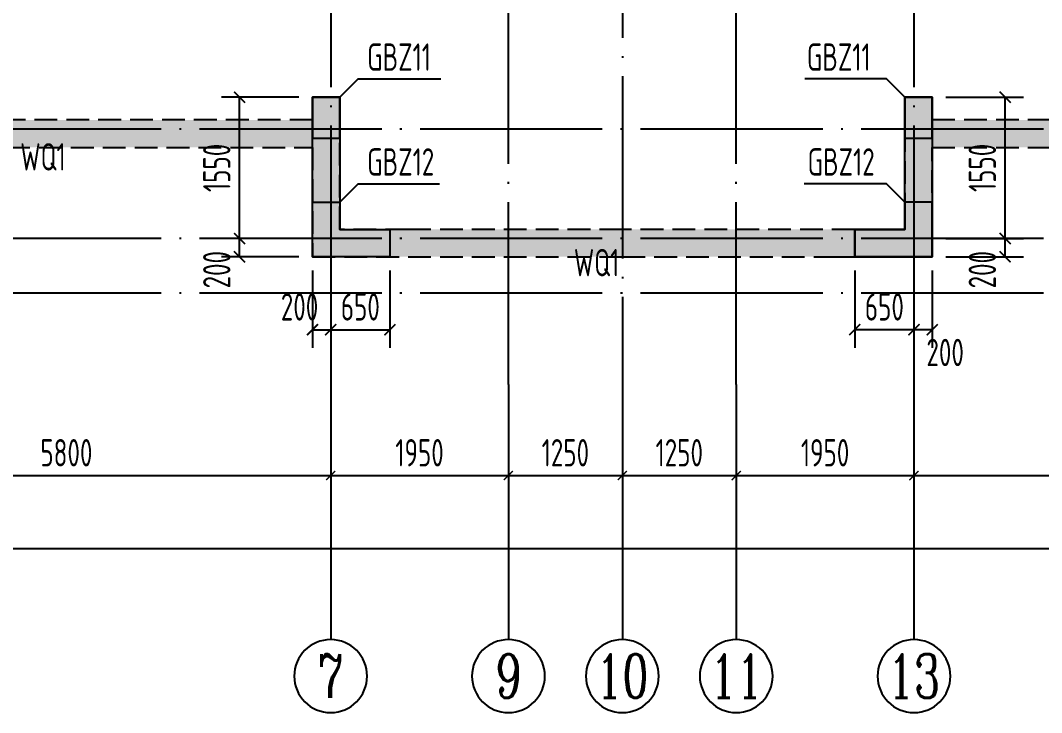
# Model space of a CAD drawing. Extents: x -668857 to 143095, y -247466 to 228182.
# Drawn here: x -321980 to -310776, y 196738 to 204330 of the extents above; entities that cross this region are included whole.
import ezdxf
from ezdxf.enums import TextEntityAlignment as Align

# ---------------------------------------------------------------- set-up
doc = ezdxf.new("R2010")
doc.units = 0
doc.header["$LTSCALE"] = 1000
doc.linetypes.add('DASH', pattern=[0.35, 0.25, -0.1])
doc.linetypes.add('DOTE', pattern=[2.42, 2, -0.2, 0.02, -0.2])
doc.layers.get('0').update_dxf_attribs({"linetype": 'CONTINUOUS'})
doc.layers.get('DEFPOINTS').update_dxf_attribs({"linetype": 'CONTINUOUS'})
for name, color, linetype in [('A-AXIS', 1, 'CONTINUOUS'), ('A-DOTE', 10, 'DOTE'), ('AXIS_NUM', 7, 'CONTINUOUS'), ('COLU_DE_TEXT', 7, 'CONTINUOUS'), ('LABEL', 1, 'CONTINUOUS'), ('S-Q墙填充', 252, 'CONTINUOUS'), ('S-Q墙实线', 6, 'CONTINUOUS'), ('S-Q墙标注', 3, 'CONTINUOUS'), ('S-Q墙虚线', 6, 'DASH'), ('S-X详图填充', 252, 'CONTINUOUS'), ('S-X详图实线', 4, 'CONTINUOUS'), ('S-Y一般标注', 3, 'CONTINUOUS')]:
    doc.layers.add(name, color=color, linetype=linetype)
doc.styles.add('TSSD_Axis', font='complex.shx', dxfattribs={"width": 0.7, "bigfont": 'hztxt.shx'})
doc.styles.add('TSSD_DIMENSION', font='Tssdeng.shx', dxfattribs={"width": 0.7, "bigfont": 'tssdchn.shx'})
doc.styles.add('TSSD_REIN', font='tssdeng.shx', dxfattribs={"width": 0.7, "height": 300, "bigfont": 'tssdchn.shx'})
doc.styles.add('结构文字', font='zstxt.shx', dxfattribs={"width": 0.7, "bigfont": 'zshz.shx'})
doc.dimstyles.new('STRUCK', dxfattribs={"dimtxt": 400, "dimasz": 121, "dimexe": 200, "dimexo": 150, "dimgap": 115, "dimtad": 1, "dimdec": 0, "dimdsep": 46, "dimtxsty": '结构文字', "dimblk": 'ARCHTICK', "dimcen": 400, "dimclrd": 3, "dimclre": 3, "dimclrt": 7, "dimadec": 0, "dimazin": 0, "dimtfac": 1, "dimtdec": 0, "dimtix": 1, "dimtmove": 2, "dimatfit": 3, "dimldrblk": '_DIMX', "dimfxl": 0, "dimtolj": 1, "dimtzin": 0, "dimarcsym": 0})
doc.dimstyles.new('TSSD_100_100', dxfattribs={"dimtxt": 300, "dimasz": 100, "dimexe": 100, "dimexo": 250, "dimgap": 100, "dimtad": 1, "dimdec": 0, "dimzin": 0, "dimdsep": 46, "dimtxsty": 'TSSD_DIMENSION', "dimblk": 'ARCHTICK', "dimcen": 0, "dimdle": 100, "dimclrt": 7, "dimadec": 0, "dimazin": 0, "dimtfac": 1, "dimtdec": 0, "dimtix": 1, "dimtmove": 2, "dimatfit": 3, "dimldrblk": 'ARCHTICK', "dimfxl": 0, "dimtolj": 1, "dimtzin": 0, "dimarcsym": 0})

# ---------------------------------------------------------------- blocks, each defined once
blk = doc.blocks.new('_ArchTick')
at = {"color": 0, "linetype": 'ByBlock', "const_width": 0.15}
blk.add_lwpolyline([(-0.5, -0.5), (0.5, 0.5)], dxfattribs=at)
blk = doc.blocks.new('*D256')
at = {"layer": 'DEFPOINTS', "color": 0}
for p in [(8100, 3600), (13900, 3600), (13900, 2600)]:
    blk.add_point(p, dxfattribs=at)
at = {"layer": 'S-Y一般标注', "color": 0, "lineweight": -2}
for p, q in [((8100, 3350), (8100, 2500)), ((13900, 3350), (13900, 2500)), ((8000, 2600), (14000, 2600))]:
    blk.add_line(p, q, dxfattribs=at)
at = {"layer": 'S-Y一般标注', "color": 0, "lineweight": -2, "xscale": 100, "yscale": 100, "zscale": 100, "rotation": 180}
blk.add_blockref('_ArchTick', (8100, 2600), dxfattribs=at)
at = {"layer": 'S-Y一般标注', "color": 0, "lineweight": -2, "xscale": 100, "yscale": 100, "zscale": 100}
blk.add_blockref('_ArchTick', (13900, 2600), dxfattribs=at)
at = {"layer": 'S-Y一般标注', "color": 7, "insert": (11000, 2850), "char_height": 300, "attachment_point": 5, "style": 'TSSD_DIMENSION'}
blk.add_mtext('\\A1;5800', dxfattribs=at)
blk = doc.blocks.new('ts_axno')
at = {"color": 0, "linetype": 'ByBlock', "lineweight": -2}
blk.add_circle((0, 0), 0.5, dxfattribs=at)
at = {"color": 0, "linetype": 'ByBlock', "lineweight": -2, "style": 'TSSD_Axis', "width": 0.7}
blk.add_attdef('A', text='', height=0.6, dxfattribs=at).set_placement((0, 0), align=Align.MIDDLE_CENTER)
blk = doc.blocks.new('*D257')
at = {"layer": 'DEFPOINTS', "color": 0}
for p in [(18350, 3600), (20300, 3600), (20300, 2600)]:
    blk.add_point(p, dxfattribs=at)
at = {"layer": 'S-Y一般标注', "color": 0, "lineweight": -2}
for p, q in [((18350, 3350), (18350, 2500)), ((20300, 3350), (20300, 2500)), ((18250, 2600), (20400, 2600))]:
    blk.add_line(p, q, dxfattribs=at)
at = {"layer": 'S-Y一般标注', "color": 0, "lineweight": -2, "xscale": 100, "yscale": 100, "zscale": 100, "rotation": 180}
blk.add_blockref('_ArchTick', (18350, 2600), dxfattribs=at)
at = {"layer": 'S-Y一般标注', "color": 0, "lineweight": -2, "xscale": 100, "yscale": 100, "zscale": 100}
blk.add_blockref('_ArchTick', (20300, 2600), dxfattribs=at)
at = {"layer": 'S-Y一般标注', "color": 7, "insert": (19325, 2850), "char_height": 300, "attachment_point": 5, "style": 'TSSD_DIMENSION'}
blk.add_mtext('\\A1;1950', dxfattribs=at)
blk = doc.blocks.new('*D258')
at = {"layer": 'DEFPOINTS', "color": 0}
for p in [(20300, 3600), (26100, 3600), (26100, 2600)]:
    blk.add_point(p, dxfattribs=at)
at = {"layer": 'S-Y一般标注', "color": 0, "lineweight": -2}
for p, q in [((20300, 3350), (20300, 2500)), ((26100, 3350), (26100, 2500)), ((20200, 2600), (26200, 2600))]:
    blk.add_line(p, q, dxfattribs=at)
at = {"layer": 'S-Y一般标注', "color": 0, "lineweight": -2, "xscale": 100, "yscale": 100, "zscale": 100, "rotation": 180}
blk.add_blockref('_ArchTick', (20300, 2600), dxfattribs=at)
at = {"layer": 'S-Y一般标注', "color": 0, "lineweight": -2, "xscale": 100, "yscale": 100, "zscale": 100}
blk.add_blockref('_ArchTick', (26100, 2600), dxfattribs=at)
at = {"layer": 'S-Y一般标注', "color": 7, "insert": (23200, 2850), "char_height": 300, "attachment_point": 5, "style": 'TSSD_DIMENSION'}
blk.add_mtext('\\A1;5800', dxfattribs=at)
blk = doc.blocks.new('*D264')
at = {"layer": 'DEFPOINTS', "color": 0}
for p in [(4600, 3600), (54600, 3600), (54600, 1800)]:
    blk.add_point(p, dxfattribs=at)
at = {"layer": 'S-Y一般标注', "color": 0, "lineweight": -2}
for p, q in [((4600, 3350), (4600, 1700)), ((54600, 3350), (54600, 1700)), ((4500, 1800), (54700, 1800))]:
    blk.add_line(p, q, dxfattribs=at)
at = {"layer": 'S-Y一般标注', "color": 0, "lineweight": -2, "xscale": 100, "yscale": 100, "zscale": 100, "rotation": 180}
blk.add_blockref('_ArchTick', (4600, 1800), dxfattribs=at)
at = {"layer": 'S-Y一般标注', "color": 0, "lineweight": -2, "xscale": 100, "yscale": 100, "zscale": 100}
blk.add_blockref('_ArchTick', (54600, 1800), dxfattribs=at)
at = {"layer": 'S-Y一般标注', "color": 7, "insert": (29600, 2050), "char_height": 300, "attachment_point": 5, "style": 'TSSD_DIMENSION'}
blk.add_mtext('\\A1;50000', dxfattribs=at)
blk = doc.blocks.new('*D265')
at = {"layer": 'DEFPOINTS', "color": 0}
for p in [(15850, 3600), (17100, 3600), (17100, 2600)]:
    blk.add_point(p, dxfattribs=at)
at = {"layer": 'S-Y一般标注', "color": 0, "lineweight": -2}
for p, q in [((15850, 3350), (15850, 2500)), ((17100, 3350), (17100, 2500)), ((15750, 2600), (17200, 2600))]:
    blk.add_line(p, q, dxfattribs=at)
at = {"layer": 'S-Y一般标注', "color": 0, "lineweight": -2, "xscale": 100, "yscale": 100, "zscale": 100, "rotation": 180}
blk.add_blockref('_ArchTick', (15850, 2600), dxfattribs=at)
at = {"layer": 'S-Y一般标注', "color": 0, "lineweight": -2, "xscale": 100, "yscale": 100, "zscale": 100}
blk.add_blockref('_ArchTick', (17100, 2600), dxfattribs=at)
at = {"layer": 'S-Y一般标注', "color": 7, "insert": (16475, 2850), "char_height": 300, "attachment_point": 5, "style": 'TSSD_DIMENSION'}
blk.add_mtext('\\A1;1250', dxfattribs=at)
blk = doc.blocks.new('*D285')
at = {"layer": 'DEFPOINTS', "color": 0}
for p in [(13900, 3600), (15850, 3600), (15850, 2600)]:
    blk.add_point(p, dxfattribs=at)
at = {"layer": 'S-Y一般标注', "color": 0, "lineweight": -2}
for p, q in [((13900, 3350), (13900, 2500)), ((15850, 3350), (15850, 2500)), ((13800, 2600), (15950, 2600))]:
    blk.add_line(p, q, dxfattribs=at)
at = {"layer": 'S-Y一般标注', "color": 0, "lineweight": -2, "xscale": 100, "yscale": 100, "zscale": 100, "rotation": 180}
blk.add_blockref('_ArchTick', (13900, 2600), dxfattribs=at)
at = {"layer": 'S-Y一般标注', "color": 0, "lineweight": -2, "xscale": 100, "yscale": 100, "zscale": 100}
blk.add_blockref('_ArchTick', (15850, 2600), dxfattribs=at)
at = {"layer": 'S-Y一般标注', "color": 7, "insert": (14875, 2850), "char_height": 300, "attachment_point": 5, "style": 'TSSD_DIMENSION'}
blk.add_mtext('\\A1;1950', dxfattribs=at)
blk = doc.blocks.new('*D286')
at = {"layer": 'DEFPOINTS', "color": 0}
for p in [(17100, 3600), (18350, 3600), (18350, 2600)]:
    blk.add_point(p, dxfattribs=at)
at = {"layer": 'S-Y一般标注', "color": 0, "lineweight": -2}
for p, q in [((17100, 3350), (17100, 2500)), ((18350, 3350), (18350, 2500)), ((17000, 2600), (18450, 2600))]:
    blk.add_line(p, q, dxfattribs=at)
at = {"layer": 'S-Y一般标注', "color": 0, "lineweight": -2, "xscale": 100, "yscale": 100, "zscale": 100, "rotation": 180}
blk.add_blockref('_ArchTick', (17100, 2600), dxfattribs=at)
at = {"layer": 'S-Y一般标注', "color": 0, "lineweight": -2, "xscale": 100, "yscale": 100, "zscale": 100}
blk.add_blockref('_ArchTick', (18350, 2600), dxfattribs=at)
at = {"layer": 'S-Y一般标注', "color": 7, "insert": (17725, 2850), "char_height": 300, "attachment_point": 5, "style": 'TSSD_DIMENSION'}
blk.add_mtext('\\A1;1250', dxfattribs=at)
blk = doc.blocks.new('*D676')
at = {"layer": 'DEFPOINTS', "color": 0}
for p in [(-319576, 201938), (-318776, 201938), (-318776, 201738)]:
    blk.add_point(p, dxfattribs=at)
at = {"layer": 'S-Q墙标注', "color": 3, "lineweight": -2}
for p, q in [((-318926, 201938), (-319776, 201938)), ((-319576, 201738), (-319576, 201938)), ((-318926, 201738), (-319776, 201738))]:
    blk.add_line(p, q, dxfattribs=at)
at = {"layer": 'S-Q墙标注', "color": 3, "lineweight": -2, "xscale": 121, "yscale": 121, "zscale": 121}
for p, rotation in [((-319576, 201938), 90), ((-319576, 201738), 270)]:
    blk.add_blockref('_ArchTick', p, dxfattribs=dict(at, rotation=rotation))
at = {"layer": 'S-Q墙标注', "color": 7, "insert": (-319826, 201596), "char_height": 300, "attachment_point": 5, "rotation": 90, "style": 'TSSD_REIN'}
blk.add_mtext('\\A1;200', dxfattribs=at)
blk = doc.blocks.new('_DIMX')
blk.add_line((-150, 0), (150, 0))
at = {"const_width": 50}
blk.add_lwpolyline([(-70, -70), (70, 70)], dxfattribs=at)
blk = doc.blocks.new('*D677')
at = {"layer": 'DEFPOINTS', "color": 0}
for p in [(-319576, 203488), (-318776, 203488), (-318776, 201938)]:
    blk.add_point(p, dxfattribs=at)
at = {"layer": 'S-Q墙标注', "color": 3, "lineweight": -2}
for p, q in [((-318926, 203488), (-319776, 203488)), ((-319576, 201938), (-319576, 203488)), ((-318926, 201938), (-319776, 201938))]:
    blk.add_line(p, q, dxfattribs=at)
at = {"layer": 'S-Q墙标注', "color": 3, "lineweight": -2, "xscale": 121, "yscale": 121, "zscale": 121}
for p, rotation in [((-319576, 203488), 90), ((-319576, 201938), 270)]:
    blk.add_blockref('_ArchTick', p, dxfattribs=dict(at, rotation=rotation))
at = {"layer": 'S-Q墙标注', "color": 7, "insert": (-319826, 202713), "char_height": 300, "attachment_point": 5, "rotation": 90, "style": 'TSSD_REIN'}
blk.add_mtext('\\A1;1550', dxfattribs=at)
blk = doc.blocks.new('*D678')
at = {"layer": 'DEFPOINTS', "color": 0}
for p in [(-318776, 201738), (-318576, 201738), (-318576, 200938)]:
    blk.add_point(p, dxfattribs=at)
at = {"layer": 'S-Q墙标注', "color": 3, "lineweight": -2}
for p, q in [((-318776, 201588), (-318776, 200738)), ((-318576, 201588), (-318576, 200738)), ((-318776, 200938), (-318576, 200938))]:
    blk.add_line(p, q, dxfattribs=at)
at = {"layer": 'S-Q墙标注', "color": 3, "lineweight": -2, "xscale": 121, "yscale": 121, "zscale": 121, "rotation": 180}
blk.add_blockref('_ArchTick', (-318776, 200938), dxfattribs=at)
at = {"layer": 'S-Q墙标注', "color": 3, "lineweight": -2, "xscale": 121, "yscale": 121, "zscale": 121}
blk.add_blockref('_ArchTick', (-318576, 200938), dxfattribs=at)
at = {"layer": 'S-Q墙标注', "color": 7, "insert": (-318918, 201188), "char_height": 300, "attachment_point": 5, "style": 'TSSD_REIN'}
blk.add_mtext('\\A1;200', dxfattribs=at)
blk = doc.blocks.new('*D679')
at = {"layer": 'DEFPOINTS', "color": 0}
for p in [(-318576, 201738), (-317926, 201738), (-317926, 200938)]:
    blk.add_point(p, dxfattribs=at)
at = {"layer": 'S-Q墙标注', "color": 3, "lineweight": -2}
for p, q in [((-318576, 201588), (-318576, 200738)), ((-317926, 201588), (-317926, 200738)), ((-318576, 200938), (-317926, 200938))]:
    blk.add_line(p, q, dxfattribs=at)
at = {"layer": 'S-Q墙标注', "color": 3, "lineweight": -2, "xscale": 121, "yscale": 121, "zscale": 121, "rotation": 180}
blk.add_blockref('_ArchTick', (-318576, 200938), dxfattribs=at)
at = {"layer": 'S-Q墙标注', "color": 3, "lineweight": -2, "xscale": 121, "yscale": 121, "zscale": 121}
blk.add_blockref('_ArchTick', (-317926, 200938), dxfattribs=at)
at = {"layer": 'S-Q墙标注', "color": 7, "insert": (-318251, 201188), "char_height": 300, "attachment_point": 5, "style": 'TSSD_REIN'}
blk.add_mtext('\\A1;650', dxfattribs=at)
blk = doc.blocks.new('*D710')
at = {"layer": 'DEFPOINTS', "color": 0}
for p in [(-311976, 201938), (-311176, 201938), (-311976, 201738)]:
    blk.add_point(p, dxfattribs=at)
at = {"layer": 'S-Q墙标注', "color": 3, "lineweight": -2}
for p, q in [((-311826, 201938), (-310976, 201938)), ((-311176, 201738), (-311176, 201938)), ((-311826, 201738), (-310976, 201738))]:
    blk.add_line(p, q, dxfattribs=at)
at = {"layer": 'S-Q墙标注', "color": 3, "lineweight": -2, "xscale": 121, "yscale": 121, "zscale": 121}
for p, rotation in [((-311176, 201938), 90), ((-311176, 201738), 270)]:
    blk.add_blockref('_ArchTick', p, dxfattribs=dict(at, rotation=rotation))
at = {"layer": 'S-Q墙标注', "color": 7, "insert": (-311426, 201596), "char_height": 300, "attachment_point": 5, "rotation": 90, "style": 'TSSD_REIN'}
blk.add_mtext('\\A1;200', dxfattribs=at)
blk = doc.blocks.new('*D711')
at = {"layer": 'DEFPOINTS', "color": 0}
for p in [(-311976, 203488), (-311176, 203488), (-311976, 201938)]:
    blk.add_point(p, dxfattribs=at)
at = {"layer": 'S-Q墙标注', "color": 3, "lineweight": -2}
for p, q in [((-311826, 203488), (-310976, 203488)), ((-311176, 201938), (-311176, 203488)), ((-311826, 201938), (-310976, 201938))]:
    blk.add_line(p, q, dxfattribs=at)
at = {"layer": 'S-Q墙标注', "color": 3, "lineweight": -2, "xscale": 121, "yscale": 121, "zscale": 121}
for p, rotation in [((-311176, 203488), 90), ((-311176, 201938), 270)]:
    blk.add_blockref('_ArchTick', p, dxfattribs=dict(at, rotation=rotation))
at = {"layer": 'S-Q墙标注', "color": 7, "insert": (-311426, 202713), "char_height": 300, "attachment_point": 5, "rotation": 90, "style": 'TSSD_REIN'}
blk.add_mtext('\\A1;1550', dxfattribs=at)
blk = doc.blocks.new('*D712')
at = {"layer": 'DEFPOINTS', "color": 0}
for p in [(-312176, 201738), (-311976, 201738), (-312176, 200938)]:
    blk.add_point(p, dxfattribs=at)
at = {"layer": 'S-Q墙标注', "color": 3, "lineweight": -2}
for p, q in [((-312176, 201588), (-312176, 200738)), ((-311976, 201588), (-311976, 200738)), ((-311976, 200938), (-312176, 200938))]:
    blk.add_line(p, q, dxfattribs=at)
at = {"layer": 'S-Q墙标注', "color": 3, "lineweight": -2, "xscale": 121, "yscale": 121, "zscale": 121, "rotation": 180}
blk.add_blockref('_ArchTick', (-312176, 200938), dxfattribs=at)
at = {"layer": 'S-Q墙标注', "color": 3, "lineweight": -2, "xscale": 121, "yscale": 121, "zscale": 121}
blk.add_blockref('_ArchTick', (-311976, 200938), dxfattribs=at)
at = {"layer": 'S-Q墙标注', "color": 7, "insert": (-311834, 200688), "char_height": 300, "attachment_point": 5, "style": 'TSSD_REIN'}
blk.add_mtext('\\A1;200', dxfattribs=at)
blk = doc.blocks.new('*D713')
at = {"layer": 'DEFPOINTS', "color": 0}
for p in [(-312826, 201738), (-312176, 201738), (-312826, 200938)]:
    blk.add_point(p, dxfattribs=at)
at = {"layer": 'S-Q墙标注', "color": 3, "lineweight": -2}
for p, q in [((-312826, 201588), (-312826, 200738)), ((-312176, 201588), (-312176, 200738)), ((-312176, 200938), (-312826, 200938))]:
    blk.add_line(p, q, dxfattribs=at)
at = {"layer": 'S-Q墙标注', "color": 3, "lineweight": -2, "xscale": 121, "yscale": 121, "zscale": 121, "rotation": 180}
blk.add_blockref('_ArchTick', (-312826, 200938), dxfattribs=at)
at = {"layer": 'S-Q墙标注', "color": 3, "lineweight": -2, "xscale": 121, "yscale": 121, "zscale": 121}
blk.add_blockref('_ArchTick', (-312176, 200938), dxfattribs=at)
at = {"layer": 'S-Q墙标注', "color": 7, "insert": (-312501, 201188), "char_height": 300, "attachment_point": 5, "style": 'TSSD_REIN'}
blk.add_mtext('\\A1;650', dxfattribs=at)
blk = doc.blocks.new('20210726.16350016')
at = {"layer": 'A-AXIS'}
for p, q in [((13900, 3600), (13900, 800)), ((15850, 3600), (15850, 800)), ((17100, 3600), (17100, 800)), ((18350, 3600.1), (18350, 800.1)), ((20300, 3600), (20300, 800))]:
    blk.add_line(p, q, dxfattribs=at)
at = {"layer": 'A-DOTE'}
for p, q in [((13900.2, 13700), (13900, 3600)), ((20299.8, 13700), (20300, 3600)), ((15850, 3600), (15850, 11500)), ((18350, 3600.1), (18350, 11500)), ((17100, 9400), (17100, 3600)), ((55600, 6400), (3600, 6400)), ((55600, 5200), (3600, 5200)), ((55600, 4600), (3600, 4600))]:
    blk.add_line(p, q, dxfattribs=at)
at = {"layer": 'A-AXIS'}
ref = blk.add_blockref('ts_axno', (13900, 400), dxfattribs=dict(at, xscale=-800, yscale=800, zscale=800, rotation=180))
ref.add_attrib('5', '7', dxfattribs={"layer": 'AXIS_NUM', "height": 480, "style": 'TSSD_Axis', "width": 0.7}).set_placement((13900, 400), align=Align.MIDDLE_CENTER)
ref = blk.add_blockref('ts_axno', (15850, 400), dxfattribs=dict(at, xscale=-800, yscale=800, zscale=800, rotation=180))
ref.add_attrib('5', '9', dxfattribs={"layer": 'AXIS_NUM', "height": 480, "style": 'TSSD_Axis', "width": 0.7}).set_placement((15850, 400), align=Align.MIDDLE_CENTER)
ref = blk.add_blockref('ts_axno', (17100, 400), dxfattribs=dict(at, xscale=-800, yscale=800, zscale=800, rotation=180))
ref.add_attrib('8', '10', dxfattribs={"layer": 'AXIS_NUM', "height": 480, "style": 'TSSD_Axis', "width": 0.7}).set_placement((17100, 400), align=Align.MIDDLE_CENTER)
ref = blk.add_blockref('ts_axno', (18350, 400.1), dxfattribs=dict(at, xscale=-800, yscale=800, zscale=800, rotation=180))
ref.add_attrib('5', '11', dxfattribs={"layer": 'AXIS_NUM', "height": 480, "style": 'TSSD_Axis', "width": 0.7}).set_placement((18350, 400.1), align=Align.MIDDLE_CENTER)
ref = blk.add_blockref('ts_axno', (20300, 400), dxfattribs=dict(at, xscale=-800, yscale=800, zscale=800, rotation=180))
ref.add_attrib('8', '13', dxfattribs={"layer": 'AXIS_NUM', "height": 480, "style": 'TSSD_Axis', "width": 0.7}).set_placement((20300, 400), align=Align.MIDDLE_CENTER)
at = {"layer": 'S-Y一般标注'}
for base, p1, p2, picture, middle in [((54600, 1800), (4600, 3600), (54600, 3600), '*D264', (29600, 2050)), ((13900, 2600), (8100, 3600), (13900, 3600), '*D256', (11000, 2850)), ((15850, 2600), (13900, 3600), (15850, 3600), '*D285', (14875, 2850)), ((17100, 2600), (15850, 3600), (17100, 3600), '*D265', (16475, 2850)), ((18350, 2600), (17100, 3600), (18350, 3600), '*D286', (17725, 2850)), ((20300, 2600), (18350, 3600), (20300, 3600), '*D257', (19325, 2850)), ((26100, 2600), (20300, 3600), (26100, 3600), '*D258', (23200, 2850))]:
    dim = blk.add_linear_dim(base=base, p1=p1, p2=p2, dimstyle='TSSD_100_100', dxfattribs=at)
    dim.commit()
    dim.dimension.update_dxf_attribs({"geometry": picture, "text_midpoint": middle})

msp = doc.modelspace()

# ---------------------------------------------------------------- hatches: boundary and pattern name
at = {"layer": 'S-Q墙填充', "ltscale": 0.5}
h = msp.add_hatch(dxfattribs=at)
h.set_pattern_fill('ARMORED', color=252, scale=30, style=0)
h.set_pattern_definition([(50, (-376939.88, 173170.09), (215.17805, -18.82564), [22.5, -247.5]), (355, (-376939.88, 173170.09), (-41.6254, 225.65764), [18, -198]), (100.4514, (-376921.95, 173168.52), (173.5528, 206.83186), [19.12206, -210.34263]), (46.1842, (-376939.88, 173230.09), (320.1723, -49.6557), [33.75, -371.25]), (96.6356, (-376913.2, 173225.95), (280.3988, 292.2354), [28.6831, -315.5139]), (351.1842, (-376939.88, 173230.1), (280.3986, 292.2356), [27, -297]), (21, (-376909.88, 173215.09), (179.07212, -120.78567), [22.5, -247.5]), (326, (-376909.88, 173215.09), (72.9946, 217.545), [18, -198]), (71.4514, (-376894.95, 173205.02), (252.0668, 96.75915), [19.12206, -210.34263]), (37.5, (-376939.88, 173170.085), (3.647957, 99.868156), [0, -195.6, 0, -201, 0, -198.75]), (7.5, (-376939.88, 173170.09), (78.92086, 118.32351), [0, -114.6, 0, -191.1, 0, -75.75]), (327.5, (-377006.78, 173170.085), (160.14673, -6.76646), [0, -75, 0, -234, 0, -310.5]), (317.5, (-377036.78, 173170.09), (174.95585, 30.0315), [0, -97.5, 0, -155.4, 0, -220.5]), (45, (-376939.88, 173170.09), (-106.06602, 106.06602), [])])
h.paths.add_polyline_path([(-285876.04, 212438.23), (-286525.96, 212438.23), (-288176.02, 212438.23), (-288776.24, 212438.23), (-288776.38, 212688.23), (-291975.97, 212688.23), (-291976.06, 212438.23), (-292575.99, 212438.23), (-294176.22, 212438.23), (-294876.13, 212438.23), (-294876.13, 211438.23), (-294876.13, 210638.23), (-307576.14, 210638.23), (-308026.14, 210638.23), (-308926.22, 210638.23), (-309376.13, 210638.23), (-310876.13, 210638.23), (-310876.13, 211438.23), (-310876.13, 212438.23), (-311526.05, 212438.23), (-313176.52, 212438.23), (-313776.13, 212438.23), (-313776.13, 212688.23), (-316976.13, 212688.23), (-316976.13, 212438.23), (-317576.26, 212438.23), (-319176.22, 212438.23), (-319876.13, 212438.23), (-319876.13, 211438.23), (-319876.13, 210638.23), (-328076.13, 210638.23), (-328076.13, 207638.23), (-328076.12, 205038.23), (-328076.12, 202938.23), (-325276.12, 202938.23), (-318776.08, 202938.23), (-318776.13, 201738.22), (-317726.13, 201738.22), (-315376.12, 201738.22), (-312826.13, 201738.22), (-311976.13, 201738.22), (-311976.18, 202938.11), (-306376.14, 202938.23), (-305476.14, 202938.23), (-302876.14, 202938.23), (-300276.12, 202938.23), (-299376.12, 202938.23), (-293776.12, 202938.23), (-293776.12, 201738.22), (-292726.13, 201738.22), (-290376.14, 201738.22), (-288026.13, 201738.22), (-286976.14, 201738.22), (-286976.14, 202938.23), (-281376.14, 202938.23), (-280476.14, 202938.23), (-277676.14, 202938.23), (-277676.14, 210638.23), (-279276.23, 210638.23), (-279676.14, 210638.23), (-282576.13, 210638.23), (-283026.13, 210638.23), (-283926.22, 210638.23), (-284376.14, 210638.23), (-285876.04, 210638.23), (-285876.04, 211438.23)])
h.paths.add_polyline_path([(-327776.13, 207538.23), (-327076.13, 207538.23), (-327076.13, 207738.23), (-327776.13, 207738.23), (-327776.13, 210338.23), (-327376.13, 210338.23), (-326476.04, 210338.23), (-326176.12, 210338.23), (-326176.11, 209688.23), (-325976.11, 209688.23), (-325976.12, 210338.23), (-323276.12, 210338.23), (-323276.12, 207538.23), (-323076.12, 207538.23), (-323076.12, 210338.23), (-322726.12, 210338.23), (-321826.04, 210338.23), (-321476.12, 210338.23), (-321476.12, 209538.23), (-321276.12, 209538.23), (-321276.12, 210338.23), (-319576.13, 210338.23), (-319576.13, 211438.23), (-319576.13, 212138.23), (-319176.22, 212138.23), (-317576.26, 212138.23), (-316876.13, 212138.23), (-316876.13, 210938.23), (-316676.13, 210938.23), (-316676.13, 212238.23), (-316676.13, 212388.23), (-314076.13, 212388.23), (-314076.13, 212238.23), (-314076.13, 210938.23), (-313876.13, 210938.23), (-313876.13, 212138.23), (-313176.52, 212138.23), (-311526.05, 212138.23), (-311176.13, 212138.23), (-311176.13, 211438.23), (-311176.13, 210338.23), (-309476.13, 210338.23), (-309476.13, 209538.23), (-309276.13, 209538.23), (-309276.13, 210338.23), (-308926.22, 210338.23), (-308026.14, 210338.23), (-307676.14, 210338.23), (-307676.14, 207538.23), (-307476.14, 207538.23), (-307476.14, 210338.23), (-304776.14, 210338.23), (-304776.14, 207538.23), (-304576.14, 207538.23), (-304576.14, 210338.23), (-304276.23, 210338.23), (-303276.13, 210338.23), (-302976.14, 210338.23), (-302976.14, 210338.23), (-302776.14, 210338.23), (-302776.14, 210338.23), (-302476.13, 210338.23), (-301476.04, 210338.23), (-301176.12, 210338.23), (-301176.12, 207538.03), (-300976.12, 207538.03), (-300976.12, 210338.23), (-298276.13, 210338.23), (-298276.13, 207538.23), (-298076.13, 207538.23), (-298076.13, 210338.23), (-297726.13, 210338.23), (-296826.04, 210338.23), (-296476.13, 210338.23), (-296476.13, 209538.23), (-296276.13, 209538.23), (-296276.13, 210338.23), (-294576.13, 210338.23), (-294576.13, 211438.23), (-294576.13, 212138.23), (-294176.22, 212138.23), (-292575.99, 212138.23), (-291876.13, 212138.23), (-291876.13, 210938.23), (-291676.13, 210938.23), (-291676.13, 212388.23), (-289076.13, 212388.23), (-289076.13, 210938.23), (-288876.13, 210938.23), (-288876.13, 212138.23), (-288176.02, 212138.23), (-286525.96, 212138.23), (-286176.04, 212138.23), (-286176.04, 211438.23), (-286176.04, 210338.23), (-284476.14, 210338.23), (-284476.14, 209538.23), (-284276.14, 209538.23), (-284276.14, 210338.23), (-283926.22, 210338.23), (-283026.13, 210338.23), (-282676.13, 210338.23), (-282676.13, 207538.23), (-282476.13, 207538.23), (-282476.13, 210338.23), (-279776.14, 210338.23), (-279776.14, 209688.25), (-279576.14, 209688.25), (-279576.14, 210338.23), (-279276.23, 210338.23), (-278376.13, 210338.23), (-277976.13, 210338.23), (-277976.13, 207738.23), (-278676.13, 207738.23), (-278676.13, 207538.23), (-277976.13, 207538.23), (-277976.14, 205038.23), (-277976.14, 203238.23), (-280476.14, 203238.23), (-281276.14, 203238.23), (-281276.14, 204688.23), (-281476.14, 204688.23), (-281476.14, 203238.23), (-286976.14, 203238.23), (-286976.14, 203488.22), (-287276.14, 203488.22), (-287276.14, 203138.23), (-287276.14, 202038.22), (-288026.13, 202038.22), (-290376.14, 202038.22), (-292726.13, 202038.22), (-293476.12, 202038.22), (-293476.12, 203138.23), (-293476.12, 203488.22), (-293776.12, 203488.22), (-293776.12, 203238.23), (-299276.12, 203238.23), (-299276.12, 204688.23), (-299476.12, 204688.23), (-299476.12, 203238.23), (-300276.12, 203238.23), (-302876.14, 203238.23), (-305476.14, 203238.23), (-306276.14, 203238.23), (-306276.14, 204688.23), (-306476.14, 204688.23), (-306476.14, 203238.22), (-311976.14, 203238.1), (-311976.1, 203488.2), (-312276.14, 203488.23), (-312276.19, 203138.11), (-312276.15, 202038.22), (-312826.13, 202038.23), (-315376.12, 202038.22), (-317726.13, 202038.22), (-318476.12, 202038.22), (-318476.07, 203138.11), (-318476.12, 203488.23), (-318776.12, 203488.2), (-318776.09, 203238.1), (-324276.12, 203238.22), (-324276.12, 204688.23), (-324476.12, 204688.23), (-324476.12, 203238.23), (-325276.12, 203238.23), (-327776.12, 203238.23), (-327776.12, 205038.23)], flags=16)
at = {"layer": 'S-X详图填充'}
h = msp.add_hatch(color=256, dxfattribs=at)
h.dxf.hatch_style = 1
h.paths.add_polyline_path([(-318776.13, 203038.1), (-318476.14, 203038.1), (-318476.14, 203488.25), (-318776.13, 203488.25)])
h = msp.add_hatch(color=256, dxfattribs=at)
h.dxf.hatch_style = 1
h.paths.add_polyline_path([(-312276.14, 203038.23), (-311976.15, 203038.22), (-311976.16, 203488.25), (-312276.15, 203488.26)])
h = msp.add_hatch(color=256, dxfattribs=at)
h.dxf.hatch_style = 1
h.paths.add_polyline_path([(-318476.11, 202338.25), (-318476.1, 202038.23), (-317926.11, 202038.23), (-317926.11, 201738.22), (-318776.09, 201738.22), (-318776.09, 202338.25)])
h = msp.add_hatch(color=256, dxfattribs=at)
h.dxf.hatch_style = 1
h.paths.add_polyline_path([(-312276.13, 202338.25), (-312276.14, 202038.23), (-312826.13, 202038.23), (-312826.13, 201738.22), (-311976.15, 201738.22), (-311976.15, 202338.25)])

# ---------------------------------------------------------------- linework, layer by layer
at = {"layer": 'LABEL'}
for points in [[(-318476.14, 203488.25), (-318276.14, 203688.25), (-317368.3, 203688.25)], [(-312276.12, 203488.25), (-312476.12, 203688.25), (-313375.5, 203688.25)], [(-318476.14, 202338.26), (-318276.14, 202538.26), (-317383.69, 202538.26)], [(-312276.12, 202338.25), (-312476.12, 202538.25), (-313382.36, 202538.25)]]:
    msp.add_lwpolyline(points, dxfattribs=at)
at = {"layer": 'S-Q墙实线', "ltscale": 0.5}
for points in [[(-318476.13, 203488.22), (-318476.13, 202038.23), (-317926.13, 202038.23), (-317926.13, 201738.21), (-318776.12, 201738.22), (-318776.12, 203488.23), (-318476.13, 203488.22)], [(-311976.14, 203488.23), (-311976.14, 201738.22), (-312826.13, 201738.22), (-312826.13, 202038.23), (-312276.13, 202038.23), (-312276.13, 203488.22), (-311976.14, 203488.23)]]:
    msp.add_lwpolyline(points, dxfattribs=at)
at = {"layer": 'S-Q墙虚线', "color": 6}
for points in [[(-306476.14, 203238.22), (-311976.14, 203238.1), (-311976.1, 203488.2), (-312276.14, 203488.23), (-312276.19, 203138.11), (-312276.15, 202038.22), (-312826.13, 202038.23), (-315376.12, 202038.22), (-317726.13, 202038.22), (-318476.12, 202038.22), (-318476.07, 203138.11), (-318476.12, 203488.23), (-318776.12, 203488.2), (-318776.09, 203238.1), (-324276.12, 203238.22)], [(-325276.12, 202938.23), (-318776.08, 202938.23), (-318776.13, 201738.22), (-317726.13, 201738.22), (-315376.12, 201738.22), (-313026.13, 201738.22), (-311976.13, 201738.22), (-311976.18, 202938.11), (-306376.14, 202938.23)]]:
    msp.add_lwpolyline(points, dxfattribs=at)
at = {"layer": 'S-X详图实线'}
for points in [[(-318776.13, 203038.1), (-318476.14, 203038.1), (-318476.14, 203488.25), (-318776.13, 203488.25), (-318776.13, 203038.1)], [(-312276.14, 203038.23), (-311976.15, 203038.22), (-311976.16, 203488.25), (-312276.15, 203488.26), (-312276.14, 203038.23)], [(-318776.09, 202338.25), (-318476.1, 202338.25), (-318476.1, 202038.23), (-317926.11, 202038.23), (-317926.11, 201738.22), (-318776.09, 201738.22), (-318776.09, 202338.25)], [(-311976.15, 202338.25), (-312276.14, 202338.25), (-312276.14, 202038.23), (-312826.13, 202038.23), (-312826.13, 201738.22), (-311976.15, 201738.22), (-311976.15, 202338.25)]]:
    msp.add_lwpolyline(points, close=True, dxfattribs=at)

# ---------------------------------------------------------------- block references
at = {"layer": 'A-DOTE'}
msp.add_blockref('20210726.16350016', (-332476.13, 196738.18), dxfattribs=at)

# ---------------------------------------------------------------- texts
at = {"layer": 'COLU_DE_TEXT', "style": 'TSSD_REIN', "width": 0.7}
for s, p in [('GBZ11', (-318176.14, 203688.25)), ('GBZ11', (-313351.5, 203688.25)), ('GBZ12', (-318176.14, 202538.26)), ('GBZ12', (-313343.43, 202538.25))]:
    msp.add_text(s, height=300, dxfattribs=at).set_placement(p, align=Align.BOTTOM_LEFT)
at = {"layer": 'S-Q墙标注', "style": 'TSSD_REIN', "width": 0.7}
for p in [(-321733.16, 202593.92), (-315658.92, 201433.54)]:
    msp.add_text('WQ1', height=300, dxfattribs=at).set_placement(p, align=Align.BOTTOM_CENTER)

# ---------------------------------------------------------------- dimensions: what is measured, and where the dimension line sits
at = {"layer": 'S-Q墙标注'}
for base, p1, p2, angle, picture, middle in [((-319576.13, 203488.22), (-318776.13, 201938.22), (-318776.13, 203488.22), 90, '*D677', (-319826.13, 202713.22)), ((-311176.15, 203488.22), (-311976.15, 201938.22), (-311976.15, 203488.22), 90, '*D711', (-311426.15, 202713.22)), ((-312826.13, 200938.22), (-312176.16, 201738.22), (-312826.13, 201738.22), 180, '*D713', (-312501.15, 201188.22))]:
    dim = msp.add_linear_dim(base=base, p1=p1, p2=p2, angle=angle, dimstyle='STRUCK', override={"dimtxt": 300, "dimgap": 100, "dimtxsty": 'TSSD_REIN'}, dxfattribs=at)
    dim.commit()
    dim.dimension.update_dxf_attribs({"geometry": picture, "text_midpoint": middle})
for base, p1, p2, angle, picture, middle in [((-319576.13, 201938.22), (-318776.13, 201738.22), (-318776.13, 201938.22), 90, '*D676', (-319826.13, 201596.29)), ((-311176.15, 201938.22), (-311976.15, 201738.22), (-311976.15, 201938.22), 90, '*D710', (-311426.15, 201596.29)), ((-312176.16, 200938.22), (-311976.14, 201738.22), (-312176.16, 201738.22), 180, '*D712', (-311834.22, 200688.22))]:
    dim = msp.add_linear_dim(base=base, p1=p1, p2=p2, angle=angle, dimstyle='STRUCK', override={"dimtxt": 300, "dimgap": 100, "dimtxsty": 'TSSD_REIN'}, dxfattribs=at)
    dim.commit()
    dim.dimension.update_dxf_attribs({"geometry": picture, "text_midpoint": middle, "dimtype": 160})
dim = msp.add_linear_dim(base=(-318576.11, 200938.25), p1=(-318776.14, 201738.25), p2=(-318576.11, 201738.25), dimstyle='STRUCK', override={"dimtxt": 300, "dimgap": 100, "dimtxsty": 'TSSD_REIN'}, dxfattribs=at)
dim.commit()
dim.dimension.update_dxf_attribs({"geometry": '*D678', "text_midpoint": (-318918.06, 201188.25), "dimtype": 160})
dim = msp.add_linear_dim(base=(-317926.15, 200938.25), p1=(-318576.11, 201738.25), p2=(-317926.15, 201738.25), dimstyle='STRUCK', override={"dimtxt": 300, "dimgap": 100, "dimtxsty": 'TSSD_REIN'}, dxfattribs=at)
dim.commit()
dim.dimension.update_dxf_attribs({"geometry": '*D679', "text_midpoint": (-318251.13, 201188.25)})

doc.saveas('drawing.dxf')
